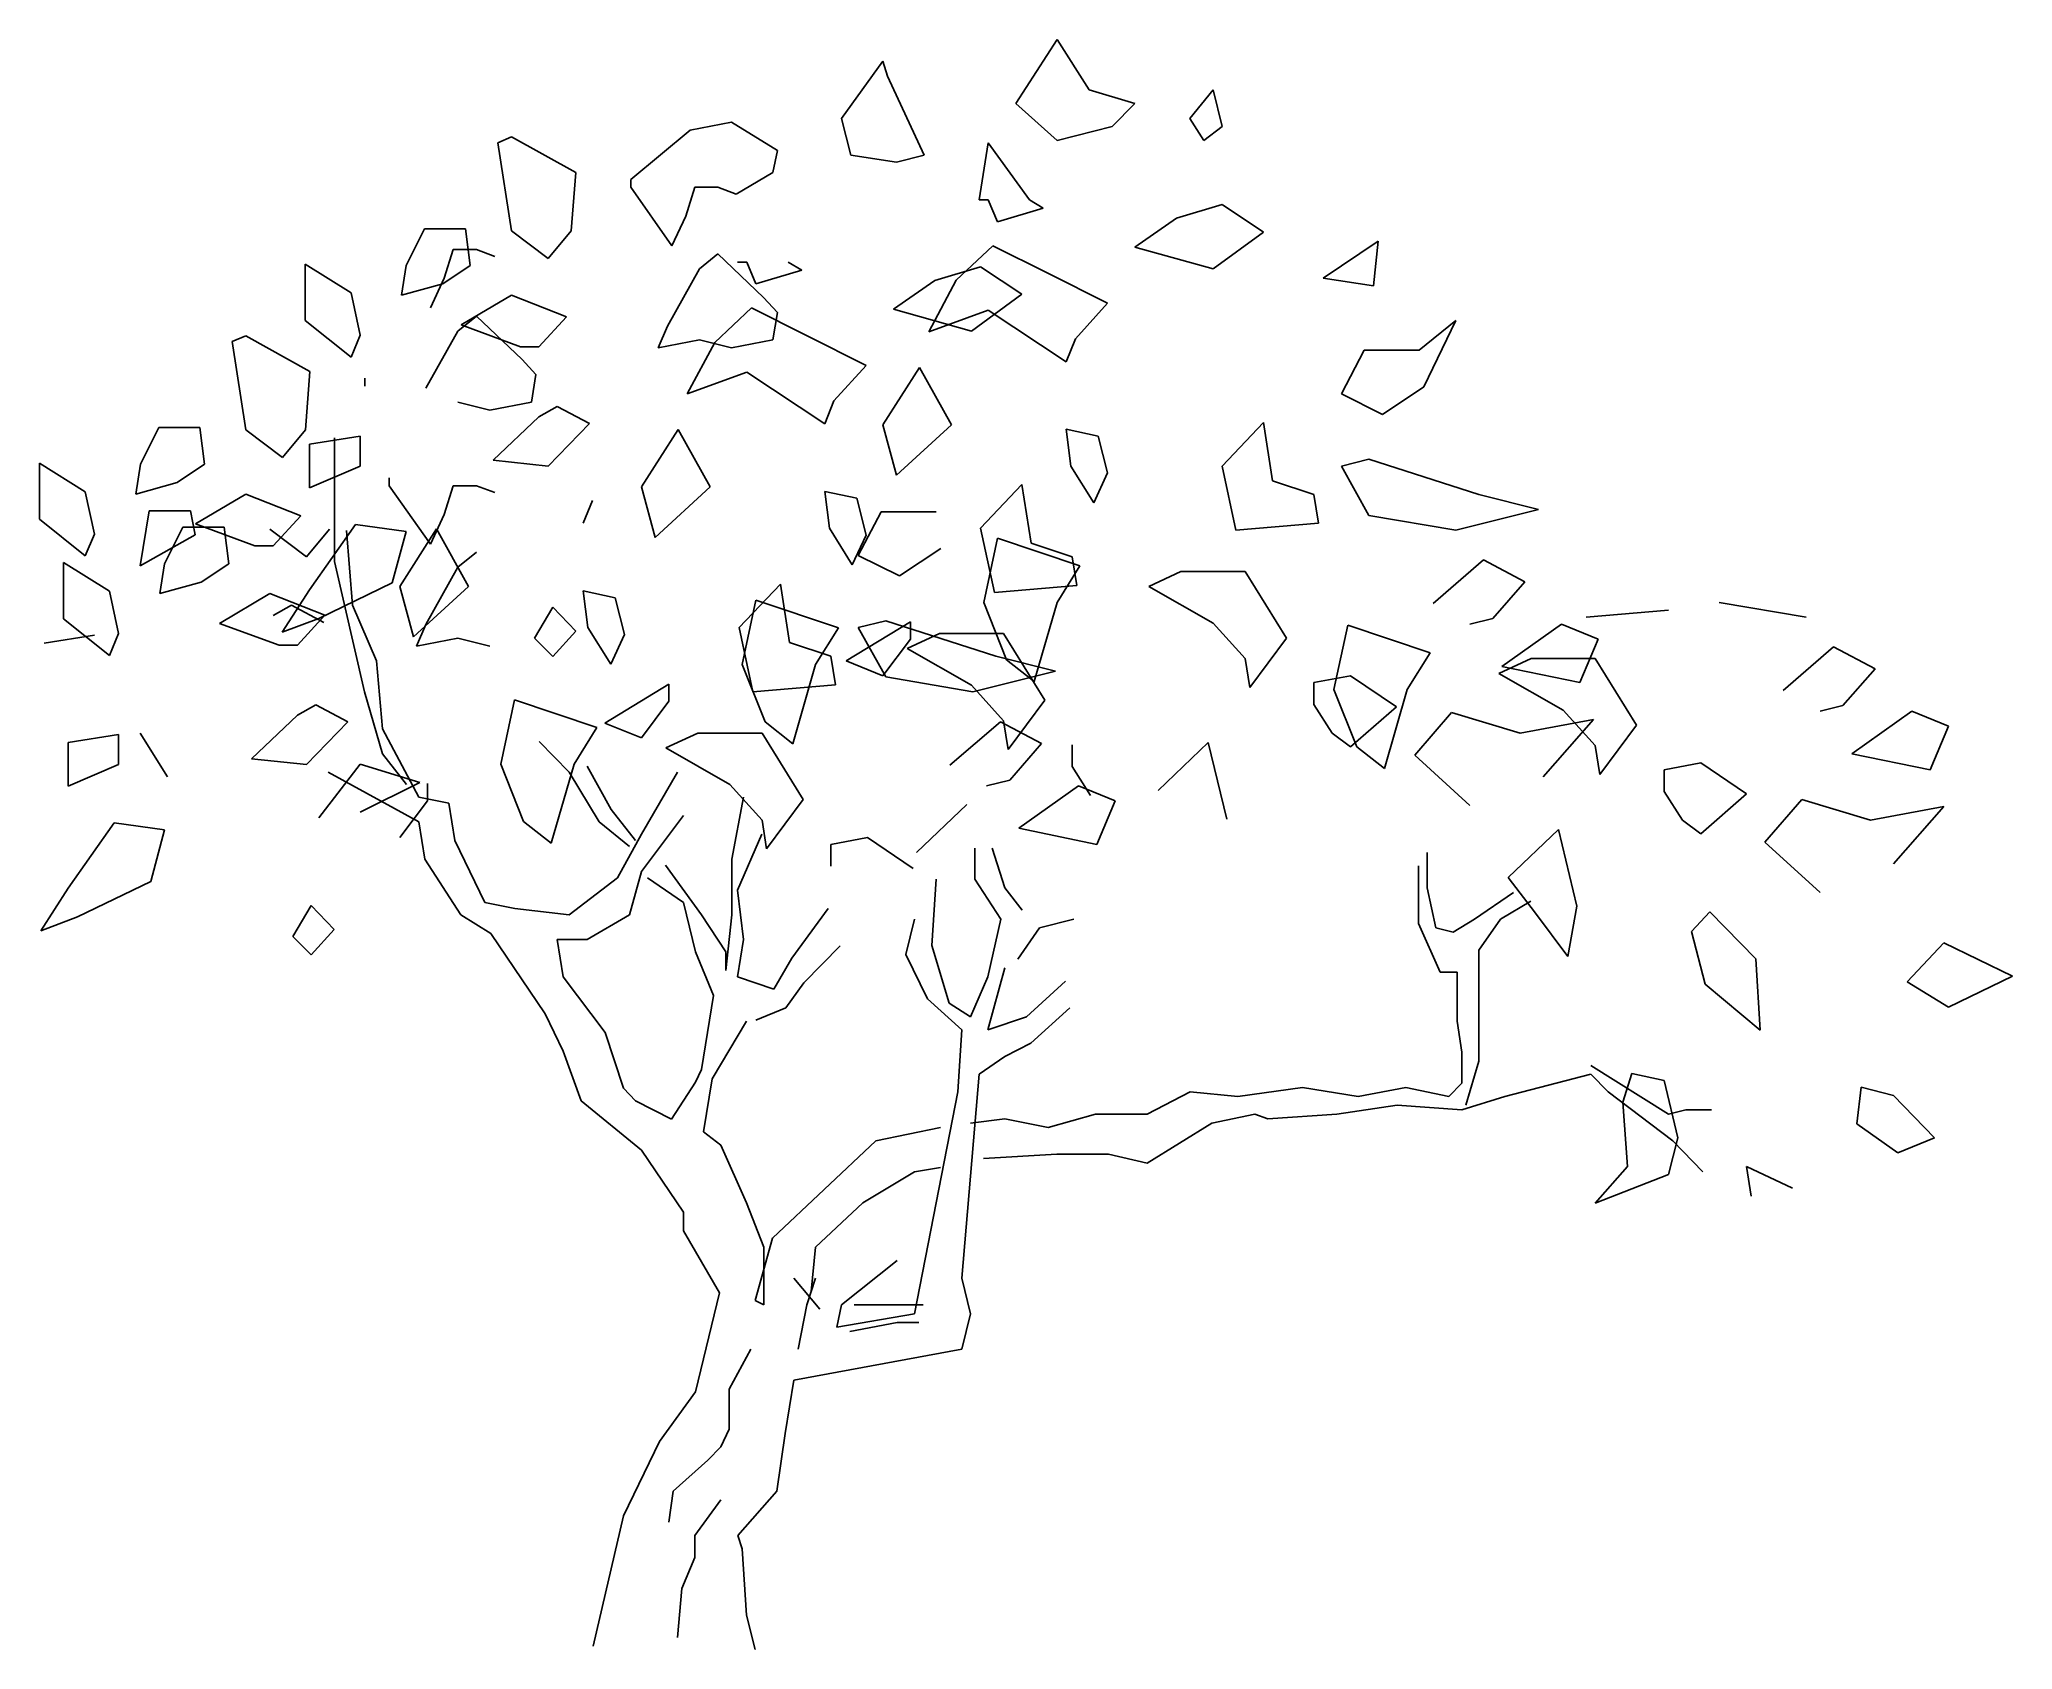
# Model space of a CAD drawing. Header units: millimetres. Extents: x 445.2 to 446.54, y 2596.35 to 2597.45.
import ezdxf

# ---------------------------------------------------------------- set-up
doc = ezdxf.new("R2010")
doc.units = ezdxf.units.MM
doc.header["$LTSCALE"] = 10
doc.layers.add('Vegetais', color=94, linetype='Continuous')

msp = doc.modelspace()

# ---------------------------------------------------------------- linework, layer by layer
at = {"layer": 'Vegetais'}
for p, q in [((445.8894, 2597.4457), (445.8613, 2597.402)), ((445.9113, 2597.4114), (445.8894, 2597.4457)), ((445.7707, 2597.4309), (445.7425, 2597.3918)), ((445.7738, 2597.4207), (445.7707, 2597.4309)), ((445.7988, 2597.3668), (445.7738, 2597.4207)), ((445.9425, 2597.402), (445.9113, 2597.4114)), ((445.9957, 2597.4114), (445.98, 2597.3918)), ((446.0019, 2597.3864), (445.9957, 2597.4114)), ((445.7425, 2597.3918), (445.7488, 2597.3668)), ((445.8613, 2597.402), (445.8894, 2597.377)), ((445.9269, 2597.3864), (445.9425, 2597.402)), ((445.98, 2597.3918), (445.9894, 2597.377)), ((445.5175, 2597.3793), (445.5082, 2597.3754)), ((445.5613, 2597.3551), (445.5175, 2597.3793)), ((445.6394, 2597.384), (445.5988, 2597.3504)), ((445.6675, 2597.3895), (445.6394, 2597.384)), ((445.6988, 2597.37), (445.6675, 2597.3895)), ((445.8894, 2597.377), (445.9269, 2597.3864)), ((445.9894, 2597.377), (446.0019, 2597.3864)), ((445.5082, 2597.3754), (445.5175, 2597.3153)), ((445.6957, 2597.3551), (445.6988, 2597.37)), ((445.7488, 2597.3668), (445.78, 2597.3621)), ((445.78, 2597.3621), (445.7988, 2597.3668)), ((445.8363, 2597.3364), (445.8425, 2597.3754)), ((445.8425, 2597.3754), (445.8707, 2597.3364)), ((445.5582, 2597.3153), (445.5613, 2597.3551)), ((445.6707, 2597.3403), (445.6957, 2597.3551)), ((445.5988, 2597.3504), (445.5988, 2597.345)), ((445.5988, 2597.345), (445.6269, 2597.3051)), ((445.6363, 2597.3254), (445.6425, 2597.345)), ((445.6425, 2597.345), (445.6582, 2597.345)), ((445.6582, 2597.345), (445.6707, 2597.3403)), ((445.6269, 2597.3051), (445.6363, 2597.3254)), ((445.8425, 2597.3364), (445.8363, 2597.3364)), ((445.8488, 2597.3215), (445.8425, 2597.3364)), ((445.88, 2597.3309), (445.8488, 2597.3215)), ((445.8707, 2597.3364), (445.88, 2597.3309)), ((445.9707, 2597.3239), (446.0019, 2597.3332)), ((446.0019, 2597.3332), (446.03, 2597.3145)), ((445.4582, 2597.3168), (445.4457, 2597.2918)), ((445.4863, 2597.3168), (445.4582, 2597.3168)), ((445.4894, 2597.2918), (445.4863, 2597.3168)), ((445.5175, 2597.3153), (445.5425, 2597.2965)), ((445.5425, 2597.2965), (445.5582, 2597.3153)), ((445.9425, 2597.3043), (445.9707, 2597.3239)), ((446.03, 2597.3145), (445.9957, 2597.2895)), ((445.4717, 2597.2831), (445.4779, 2597.3026)), ((445.4779, 2597.3026), (445.4936, 2597.3026)), ((445.4936, 2597.3026), (445.5061, 2597.2979)), ((445.6582, 2597.2996), (445.6457, 2597.2895)), ((445.6894, 2597.27), (445.6582, 2597.2996)), ((445.8457, 2597.3051), (445.8207, 2597.2817)), ((445.8832, 2597.2864), (445.8457, 2597.3051)), ((445.9957, 2597.2895), (445.9425, 2597.3043)), ((446.1082, 2597.3082), (446.0707, 2597.2832)), ((446.1082, 2597.3082), (446.105, 2597.2778)), ((445.3769, 2597.2926), (445.3769, 2597.2543)), ((445.4082, 2597.2731), (445.3769, 2597.2926)), ((445.4457, 2597.2918), (445.4425, 2597.2715)), ((445.4707, 2597.2793), (445.4894, 2597.2918)), ((445.6457, 2597.2895), (445.6238, 2597.2504)), ((445.6779, 2597.294), (445.6717, 2597.294)), ((445.6842, 2597.2792), (445.6779, 2597.294)), ((445.7154, 2597.2886), (445.6842, 2597.2792)), ((445.7061, 2597.294), (445.7154, 2597.2886)), ((445.8061, 2597.2815), (445.8373, 2597.2909)), ((445.8373, 2597.2909), (445.8654, 2597.2721)), ((445.9238, 2597.2661), (445.8832, 2597.2864)), ((445.4144, 2597.2442), (445.4082, 2597.2731)), ((445.4425, 2597.2715), (445.4707, 2597.2793)), ((445.4623, 2597.2628), (445.4717, 2597.2831)), ((445.5175, 2597.2715), (445.4832, 2597.2512)), ((445.555, 2597.2567), (445.5175, 2597.2715)), ((445.7779, 2597.262), (445.8061, 2597.2815)), ((445.8207, 2597.2817), (445.8019, 2597.2465)), ((445.8654, 2597.2721), (445.8311, 2597.2471)), ((446.0707, 2597.2832), (446.105, 2597.2778)), ((445.4936, 2597.2573), (445.4811, 2597.2471)), ((445.5248, 2597.2276), (445.4936, 2597.2573)), ((445.6811, 2597.2628), (445.6561, 2597.2393)), ((445.7186, 2597.244), (445.6811, 2597.2628)), ((445.6988, 2597.2598), (445.6894, 2597.27)), ((445.6957, 2597.2411), (445.6988, 2597.2598)), ((445.8311, 2597.2471), (445.7779, 2597.262)), ((445.8019, 2597.2465), (445.8425, 2597.2614)), ((445.8425, 2597.2614), (445.8957, 2597.2262)), ((445.9019, 2597.2418), (445.9238, 2597.2661)), ((445.3365, 2597.2438), (445.3271, 2597.2399)), ((445.3802, 2597.2196), (445.3365, 2597.2438)), ((445.3769, 2597.2543), (445.4082, 2597.2293)), ((445.4082, 2597.2293), (445.4144, 2597.2442)), ((445.4811, 2597.2471), (445.4592, 2597.2081)), ((445.4832, 2597.2512), (445.5238, 2597.2364)), ((445.5363, 2597.2364), (445.555, 2597.2567)), ((445.6238, 2597.2504), (445.6175, 2597.2356)), ((445.7592, 2597.2237), (445.7186, 2597.244)), ((446.1363, 2597.234), (446.1613, 2597.2543)), ((446.1613, 2597.2543), (446.1394, 2597.209)), ((445.3271, 2597.2399), (445.3365, 2597.1798)), ((445.5238, 2597.2364), (445.5363, 2597.2364)), ((445.6175, 2597.2356), (445.6457, 2597.2411)), ((445.6561, 2597.2393), (445.6373, 2597.2042)), ((445.6457, 2597.2411), (445.6675, 2597.2356)), ((445.6675, 2597.2356), (445.6957, 2597.2411)), ((445.8957, 2597.2262), (445.9019, 2597.2418)), ((446.0832, 2597.2043), (446.0988, 2597.234)), ((446.0988, 2597.234), (446.1363, 2597.234)), ((445.3771, 2597.1798), (445.3802, 2597.2196)), ((445.5342, 2597.2175), (445.5248, 2597.2276)), ((445.5311, 2597.1987), (445.5342, 2597.2175)), ((445.6373, 2597.2042), (445.6779, 2597.219)), ((445.6779, 2597.219), (445.7311, 2597.1839)), ((445.7373, 2597.1995), (445.7592, 2597.2237)), ((445.7957, 2597.2223), (445.7707, 2597.1832)), ((445.8175, 2597.1832), (445.7957, 2597.2223)), ((445.4177, 2597.2149), (445.4177, 2597.2094)), ((446.1113, 2597.1903), (446.0832, 2597.2043)), ((446.1394, 2597.209), (446.1113, 2597.1903)), ((445.4811, 2597.1987), (445.5029, 2597.1932)), ((445.5029, 2597.1932), (445.5311, 2597.1987)), ((445.5488, 2597.1957), (445.5363, 2597.1887)), ((445.5707, 2597.184), (445.5488, 2597.1957)), ((445.7311, 2597.1839), (445.7373, 2597.1995)), ((445.2771, 2597.1813), (445.2646, 2597.1563)), ((445.3052, 2597.1813), (445.2771, 2597.1813)), ((445.3083, 2597.1563), (445.3052, 2597.1813)), ((445.3365, 2597.1798), (445.3615, 2597.161)), ((445.3615, 2597.161), (445.3771, 2597.1798)), ((445.5363, 2597.1887), (445.505, 2597.159)), ((445.5425, 2597.1551), (445.5707, 2597.184)), ((445.6311, 2597.18), (445.6061, 2597.1409)), ((445.6529, 2597.1409), (445.6311, 2597.18)), ((445.7707, 2597.1832), (445.78, 2597.1489)), ((445.78, 2597.1489), (445.8175, 2597.1832)), ((445.9175, 2597.1754), (445.8957, 2597.1801)), ((445.8957, 2597.1801), (445.8988, 2597.1551)), ((446.03, 2597.1848), (446.0019, 2597.1551)), ((446.0363, 2597.145), (446.03, 2597.1848)), ((445.4144, 2597.1754), (445.38, 2597.17)), ((445.38, 2597.17), (445.38, 2597.1403)), ((445.3969, 2597.1364), (445.3969, 2597.1744)), ((445.4144, 2597.1551), (445.4144, 2597.1754)), ((445.9238, 2597.1504), (445.9175, 2597.1754)), ((445.2271, 2597.1376), (445.1958, 2597.1571)), ((445.1958, 2597.1571), (445.1958, 2597.1188)), ((445.2646, 2597.1563), (445.2615, 2597.136)), ((445.2896, 2597.1438), (445.3083, 2597.1563)), ((445.38, 2597.1403), (445.4144, 2597.1551)), ((445.505, 2597.159), (445.5425, 2597.1551)), ((445.8988, 2597.1551), (445.9144, 2597.1301)), ((445.9144, 2597.1301), (445.9238, 2597.1504)), ((446.0019, 2597.1551), (446.0113, 2597.1114)), ((446.0832, 2597.1551), (446.1019, 2597.1598)), ((446.1019, 2597.1215), (446.0832, 2597.1551)), ((446.1019, 2597.1598), (446.1769, 2597.1356)), ((445.2333, 2597.1087), (445.2271, 2597.1376)), ((445.2615, 2597.136), (445.2896, 2597.1438)), ((445.3365, 2597.136), (445.3021, 2597.1157)), ((445.374, 2597.1212), (445.3365, 2597.136)), ((445.3969, 2597.09), (445.3969, 2597.1364)), ((445.4342, 2597.1471), (445.4342, 2597.1417)), ((445.4342, 2597.1417), (445.4623, 2597.1018)), ((445.4717, 2597.1221), (445.4779, 2597.1417)), ((445.4779, 2597.1417), (445.4936, 2597.1417)), ((445.4936, 2597.1417), (445.5061, 2597.137)), ((445.6061, 2597.1409), (445.6154, 2597.1065)), ((445.6154, 2597.1065), (445.6529, 2597.1409)), ((445.7529, 2597.1331), (445.7311, 2597.1378)), ((445.7311, 2597.1378), (445.7342, 2597.1128)), ((445.8654, 2597.1425), (445.8373, 2597.1128)), ((445.8717, 2597.1026), (445.8654, 2597.1425)), ((446.0644, 2597.1356), (446.0363, 2597.145)), ((445.2644, 2597.0871), (445.2707, 2597.1246)), ((445.2707, 2597.1246), (445.2988, 2597.1246)), ((445.2988, 2597.1246), (445.3019, 2597.1082)), ((445.5664, 2597.1161), (445.5727, 2597.1317)), ((445.7592, 2597.1081), (445.7529, 2597.1331)), ((445.7539, 2597.0942), (445.7696, 2597.1239)), ((445.7696, 2597.1239), (445.8071, 2597.1239)), ((446.0675, 2597.1161), (446.0644, 2597.1356)), ((446.2175, 2597.1254), (446.1613, 2597.1114)), ((446.1769, 2597.1356), (446.2175, 2597.1254)), ((445.1958, 2597.1188), (445.2271, 2597.0938)), ((445.2936, 2597.1135), (445.2811, 2597.0885)), ((445.3217, 2597.1135), (445.2936, 2597.1135)), ((445.3021, 2597.1157), (445.3427, 2597.1008)), ((445.3248, 2597.0885), (445.3217, 2597.1135)), ((445.3529, 2597.112), (445.3779, 2597.0932)), ((445.3552, 2597.1008), (445.374, 2597.1212)), ((445.3779, 2597.0932), (445.3936, 2597.112)), ((445.4113, 2597.1153), (445.38, 2597.0707)), ((445.4051, 2597.1111), (445.4092, 2597.0604)), ((445.4457, 2597.1106), (445.4113, 2597.1153)), ((445.4363, 2597.0754), (445.4457, 2597.1106)), ((445.4664, 2597.1122), (445.4414, 2597.0731)), ((445.4623, 2597.1018), (445.4717, 2597.1221)), ((445.4883, 2597.0731), (445.4664, 2597.1122)), ((445.7342, 2597.1128), (445.7498, 2597.0878)), ((445.8373, 2597.1128), (445.8467, 2597.069)), ((446.0113, 2597.1114), (446.0675, 2597.1161)), ((446.1613, 2597.1114), (446.1019, 2597.1215)), ((445.2271, 2597.0938), (445.2333, 2597.1087)), ((445.3019, 2597.1082), (445.2644, 2597.0871)), ((445.3427, 2597.1008), (445.3552, 2597.1008)), ((445.4936, 2597.0964), (445.4811, 2597.0862)), ((445.7498, 2597.0878), (445.7592, 2597.1081)), ((445.8102, 2597.0989), (445.7821, 2597.0802)), ((445.8488, 2597.1059), (445.8394, 2597.0621)), ((445.8488, 2597.1059), (445.905, 2597.0871)), ((445.8998, 2597.0932), (445.8717, 2597.1026)), ((445.2123, 2597.0893), (445.2123, 2597.051)), ((445.2436, 2597.0698), (445.2123, 2597.0893)), ((445.2811, 2597.0885), (445.2779, 2597.0682)), ((445.3061, 2597.076), (445.3248, 2597.0885)), ((445.4174, 2597.0013), (445.3969, 2597.09)), ((445.4811, 2597.0862), (445.4592, 2597.0471)), ((445.7821, 2597.0802), (445.7539, 2597.0942)), ((445.8894, 2597.0621), (445.905, 2597.0871)), ((445.9029, 2597.0737), (445.8998, 2597.0932)), ((445.9738, 2597.0832), (445.9519, 2597.0731)), ((446.0175, 2597.0832), (445.9738, 2597.0832)), ((446.0457, 2597.0379), (446.0175, 2597.0832)), ((446.1457, 2597.0614), (446.18, 2597.0911)), ((446.18, 2597.0911), (446.2082, 2597.0762)), ((445.2498, 2597.0409), (445.2436, 2597.0698)), ((445.2779, 2597.0682), (445.3061, 2597.076)), ((445.38, 2597.0707), (445.3613, 2597.0418)), ((445.3863, 2597.0512), (445.4363, 2597.0754)), ((445.4414, 2597.0731), (445.4508, 2597.0388)), ((445.4508, 2597.0388), (445.4883, 2597.0731)), ((445.5883, 2597.0653), (445.5664, 2597.07)), ((445.5664, 2597.07), (445.5696, 2597.045)), ((445.7008, 2597.0747), (445.6727, 2597.045)), ((445.7071, 2597.0348), (445.7008, 2597.0747)), ((445.8467, 2597.069), (445.9029, 2597.0737)), ((445.9519, 2597.0731), (445.9957, 2597.0481)), ((446.2082, 2597.0762), (446.1863, 2597.0512)), ((445.3529, 2597.0682), (445.3186, 2597.0479)), ((445.3904, 2597.0534), (445.3529, 2597.0682)), ((445.3677, 2597.0602), (445.3552, 2597.0532)), ((445.3896, 2597.0485), (445.3677, 2597.0602)), ((445.4092, 2597.0604), (445.4256, 2597.0224)), ((445.5457, 2597.059), (445.5332, 2597.0379)), ((445.5613, 2597.0426), (445.5457, 2597.059)), ((445.5946, 2597.0403), (445.5883, 2597.0653)), ((445.6842, 2597.0636), (445.6748, 2597.0198)), ((445.6842, 2597.0636), (445.7404, 2597.0448)), ((445.8394, 2597.0621), (445.855, 2597.0231)), ((445.8738, 2597.0082), (445.8894, 2597.0621)), ((446.25, 2597.0521), (446.3062, 2597.0568)), ((446.4, 2597.0521), (446.3406, 2597.0622)), ((445.2123, 2597.051), (445.2436, 2597.026)), ((445.3186, 2597.0479), (445.3592, 2597.0331)), ((445.3613, 2597.0418), (445.3863, 2597.0512)), ((445.3717, 2597.0331), (445.3904, 2597.0534)), ((445.4592, 2597.0471), (445.4529, 2597.0323)), ((445.5457, 2597.0254), (445.5613, 2597.0426)), ((445.5696, 2597.045), (445.5852, 2597.02)), ((445.6727, 2597.045), (445.6821, 2597.0013)), ((445.7248, 2597.0198), (445.7404, 2597.0448)), ((445.7894, 2597.0489), (445.7457, 2597.0223)), ((445.7539, 2597.045), (445.7727, 2597.0497)), ((445.7727, 2597.0114), (445.7539, 2597.045)), ((445.7727, 2597.0497), (445.8477, 2597.0255)), ((445.7894, 2597.0489), (445.7894, 2597.0371)), ((445.9957, 2597.0481), (446.0175, 2597.0239)), ((446.0875, 2597.0466), (446.0781, 2597.0029)), ((446.0875, 2597.0466), (446.1437, 2597.0279)), ((446.1707, 2597.0473), (446.1863, 2597.0512)), ((446.1925, 2597.0184), (446.2332, 2597.0473)), ((446.2332, 2597.0473), (446.2582, 2597.0371)), ((445.2333, 2597.0399), (445.199, 2597.0344)), ((445.2436, 2597.026), (445.2498, 2597.0409)), ((445.3592, 2597.0331), (445.3717, 2597.0331)), ((445.4529, 2597.0323), (445.4811, 2597.0378)), ((445.4811, 2597.0378), (445.5029, 2597.0323)), ((445.5332, 2597.0379), (445.5457, 2597.0254)), ((445.5852, 2597.02), (445.5946, 2597.0403)), ((445.7352, 2597.0255), (445.7071, 2597.0348)), ((445.7707, 2597.0121), (445.7894, 2597.0371)), ((445.8092, 2597.0409), (445.7873, 2597.0307)), ((445.7873, 2597.0307), (445.8311, 2597.0057)), ((445.8529, 2597.0409), (445.8092, 2597.0409)), ((445.8811, 2596.9956), (445.8529, 2597.0409)), ((446.0207, 2597.0043), (446.0457, 2597.0379)), ((446.2582, 2597.0371), (446.2457, 2597.0075)), ((446.3844, 2597.0021), (446.4187, 2597.0318)), ((446.4187, 2597.0318), (446.4469, 2597.0169)), ((445.4256, 2597.0224), (445.4297, 2596.976)), ((445.6748, 2597.0198), (445.6904, 2596.9807)), ((445.7092, 2596.9659), (445.7248, 2597.0198)), ((445.7383, 2597.0059), (445.7352, 2597.0255)), ((445.7457, 2597.0223), (445.7707, 2597.0121)), ((445.8883, 2597.0153), (445.8321, 2597.0013)), ((445.8477, 2597.0255), (445.8883, 2597.0153)), ((445.855, 2597.0231), (445.8738, 2597.0082)), ((446.0175, 2597.0239), (446.0207, 2597.0043)), ((446.1281, 2597.0029), (446.1437, 2597.0279)), ((446.2125, 2597.0239), (446.1906, 2597.0138)), ((446.1925, 2597.0184), (446.2457, 2597.0075)), ((446.2562, 2597.0239), (446.2125, 2597.0239)), ((446.2844, 2596.9786), (446.2562, 2597.0239)), ((446.4469, 2597.0169), (446.425, 2596.9919)), ((445.4297, 2596.9591), (445.4174, 2597.0013)), ((445.6248, 2597.0065), (445.5811, 2596.98)), ((445.6248, 2597.0065), (445.6248, 2596.9948)), ((445.6821, 2597.0013), (445.7383, 2597.0059)), ((445.8321, 2597.0013), (445.7727, 2597.0114)), ((445.8311, 2597.0057), (445.8529, 2596.9815)), ((446.0894, 2597.0121), (446.0644, 2597.0075)), ((446.0644, 2597.0075), (446.0644, 2596.9926)), ((446.0781, 2597.0029), (446.0937, 2596.9638)), ((446.1207, 2596.9911), (446.0894, 2597.0121)), ((446.1125, 2596.9489), (446.1281, 2597.0029)), ((446.1906, 2597.0138), (446.2344, 2596.9888)), ((445.3842, 2596.9924), (445.3717, 2596.9854)), ((445.4061, 2596.9807), (445.3842, 2596.9924)), ((445.5196, 2596.9958), (445.5102, 2596.952)), ((445.5196, 2596.9958), (445.5758, 2596.977)), ((445.6061, 2596.9698), (445.6248, 2596.9948)), ((445.8561, 2596.962), (445.8811, 2596.9956)), ((446.0644, 2596.9926), (446.0769, 2596.9731)), ((446.1207, 2596.9911), (446.0894, 2596.9637)), ((446.2344, 2596.9888), (446.2562, 2596.9646)), ((446.4094, 2596.988), (446.425, 2596.9919)), ((446.4312, 2596.9591), (446.4719, 2596.988)), ((446.4719, 2596.988), (446.4969, 2596.9779)), ((445.3717, 2596.9854), (445.3404, 2596.9557)), ((445.3779, 2596.9518), (445.4061, 2596.9807)), ((445.4297, 2596.976), (445.4543, 2596.9295)), ((445.5602, 2596.952), (445.5758, 2596.977)), ((445.5811, 2596.98), (445.6061, 2596.9698)), ((445.6904, 2596.9807), (445.7092, 2596.9659)), ((445.8164, 2596.9513), (445.8508, 2596.9809)), ((445.8508, 2596.9809), (445.8789, 2596.9661)), ((445.8529, 2596.9815), (445.8561, 2596.962)), ((446.1332, 2596.9582), (446.1582, 2596.9871)), ((446.1582, 2596.9871), (446.205, 2596.9731)), ((446.205, 2596.9731), (446.255, 2596.9825)), ((446.255, 2596.9825), (446.2207, 2596.9434)), ((446.2594, 2596.945), (446.2844, 2596.9786)), ((446.4969, 2596.9779), (446.4844, 2596.9482)), ((445.2498, 2596.9721), (445.2154, 2596.9667)), ((445.2154, 2596.9667), (445.2154, 2596.937)), ((445.2498, 2596.9518), (445.2498, 2596.9721)), ((445.2832, 2596.9434), (445.2644, 2596.9731)), ((445.5569, 2596.9464), (445.5364, 2596.9675)), ((445.6446, 2596.9731), (445.6227, 2596.963)), ((445.6227, 2596.963), (445.6664, 2596.938)), ((445.6883, 2596.9731), (445.6446, 2596.9731)), ((445.7164, 2596.9278), (445.6883, 2596.9731)), ((445.8789, 2596.9661), (445.8571, 2596.9411)), ((445.8998, 2596.9651), (445.8998, 2596.9503)), ((445.9925, 2596.9668), (445.9582, 2596.934)), ((445.9925, 2596.9668), (446.005, 2596.9145)), ((446.0769, 2596.9731), (446.0894, 2596.9637)), ((446.0937, 2596.9638), (446.1125, 2596.9489)), ((446.2562, 2596.9646), (446.2594, 2596.945)), ((445.2154, 2596.937), (445.2498, 2596.9518)), ((445.3404, 2596.9557), (445.3779, 2596.9518)), ((445.4144, 2596.952), (445.3863, 2596.9153)), ((445.455, 2596.9395), (445.4144, 2596.952)), ((445.4461, 2596.938), (445.4297, 2596.9591)), ((445.5102, 2596.952), (445.5258, 2596.913)), ((445.5446, 2596.8981), (445.5602, 2596.952)), ((445.5692, 2596.9506), (445.5856, 2596.9211)), ((445.8998, 2596.9503), (445.9123, 2596.9307)), ((446.1707, 2596.9239), (446.1332, 2596.9582)), ((446.3281, 2596.9529), (446.3031, 2596.9482)), ((446.3031, 2596.9482), (446.3031, 2596.9333)), ((446.3594, 2596.9318), (446.3281, 2596.9529)), ((446.4312, 2596.9591), (446.4844, 2596.9482)), ((445.4543, 2596.9126), (445.3927, 2596.9464)), ((445.4144, 2596.9192), (445.455, 2596.9395)), ((445.5774, 2596.9126), (445.5569, 2596.9464)), ((445.6061, 2596.9042), (445.6307, 2596.9464)), ((445.6664, 2596.938), (445.6883, 2596.9138)), ((445.8414, 2596.9372), (445.8571, 2596.9411)), ((445.8633, 2596.9083), (445.9039, 2596.9372)), ((445.9039, 2596.9372), (445.9289, 2596.927)), ((445.5856, 2596.9211), (445.602, 2596.9)), ((445.6677, 2596.8873), (445.6758, 2596.9295)), ((445.6914, 2596.8942), (445.7164, 2596.9278)), ((445.8279, 2596.9245), (445.7936, 2596.8917)), ((445.9289, 2596.927), (445.9164, 2596.8973)), ((446.3031, 2596.9333), (446.3156, 2596.9138)), ((446.3594, 2596.9318), (446.3281, 2596.9044)), ((446.3719, 2596.8989), (446.3969, 2596.9279)), ((446.3969, 2596.9279), (446.4437, 2596.9138)), ((446.4437, 2596.9138), (446.4937, 2596.9232)), ((446.4937, 2596.9232), (446.4594, 2596.8841)), ((445.2467, 2596.912), (445.2154, 2596.8674)), ((445.2811, 2596.9073), (445.2467, 2596.912)), ((445.2717, 2596.8721), (445.2811, 2596.9073)), ((445.5258, 2596.913), (445.5446, 2596.8981)), ((445.5979, 2596.8958), (445.5774, 2596.9126)), ((445.6348, 2596.9169), (445.6061, 2596.8789)), ((445.6883, 2596.9138), (445.6914, 2596.8942)), ((445.8633, 2596.9083), (445.9164, 2596.8973)), ((446.2312, 2596.9075), (446.1969, 2596.8747)), ((446.2312, 2596.9075), (446.2437, 2596.8552)), ((446.3156, 2596.9138), (446.3281, 2596.9044)), ((445.5897, 2596.8746), (445.6061, 2596.9042)), ((445.7602, 2596.902), (445.7352, 2596.8973)), ((445.7352, 2596.8973), (445.7352, 2596.8825)), ((445.7914, 2596.8809), (445.7602, 2596.902)), ((445.8334, 2596.8736), (445.8334, 2596.8948)), ((446.4094, 2596.8646), (446.3719, 2596.8989)), ((446.1417, 2596.8676), (446.1417, 2596.8918)), ((445.2154, 2596.8674), (445.1967, 2596.8385)), ((445.2217, 2596.8479), (445.2717, 2596.8721)), ((446.1969, 2596.8747), (446.2156, 2596.8505)), ((445.3811, 2596.8557), (445.3686, 2596.8346)), ((445.3967, 2596.8393), (445.3811, 2596.8557)), ((445.4994, 2596.8578), (445.5199, 2596.8535)), ((446.2375, 2596.8208), (446.2437, 2596.8552)), ((445.1967, 2596.8385), (445.2217, 2596.8479)), ((446.2156, 2596.8505), (446.2375, 2596.8208)), ((446.3344, 2596.8513), (446.3219, 2596.838)), ((446.3656, 2596.8193), (446.3344, 2596.8513)), ((445.3686, 2596.8346), (445.3811, 2596.8221)), ((445.3811, 2596.8221), (445.3967, 2596.8393)), ((446.3219, 2596.838), (446.3312, 2596.8021)), ((446.4937, 2596.8302), (446.4687, 2596.8036)), ((446.5406, 2596.8075), (446.4937, 2596.8302)), ((446.3687, 2596.7708), (446.3656, 2596.8193)), ((446.3312, 2596.8021), (446.3687, 2596.7708)), ((446.4687, 2596.8036), (446.4969, 2596.7864)), ((446.4969, 2596.7864), (446.5406, 2596.8075)), ((446.2533, 2596.7467), (446.3061, 2596.7135)), ((446.2533, 2596.7407), (446.265, 2596.7286)), ((446.2812, 2596.7411), (446.275, 2596.7216)), ((446.3031, 2596.7364), (446.2812, 2596.7411)), ((446.3125, 2596.6974), (446.3031, 2596.7364)), ((446.265, 2596.7286), (446.3091, 2596.6953)), ((446.275, 2596.7216), (446.2781, 2596.6779)), ((446.4375, 2596.7318), (446.4344, 2596.7068)), ((446.4594, 2596.7263), (446.4375, 2596.7318)), ((446.4875, 2596.6974), (446.4594, 2596.7263)), ((446.3061, 2596.7135), (446.3179, 2596.7165)), ((446.3179, 2596.7165), (446.3267, 2596.7165)), ((446.3267, 2596.7165), (446.3355, 2596.7165)), ((446.4344, 2596.7068), (446.4625, 2596.6872)), ((446.3062, 2596.6724), (446.3125, 2596.6974)), ((446.3091, 2596.6953), (446.3296, 2596.6742)), ((446.4625, 2596.6872), (446.4875, 2596.6974)), ((446.2781, 2596.6779), (446.2562, 2596.6529)), ((446.2562, 2596.6529), (446.3062, 2596.6724)), ((446.3594, 2596.6779), (446.3625, 2596.6575)), ((446.3906, 2596.663), (446.3594, 2596.6779))]:
    msp.add_line(p, q, dxfattribs=at)
at = {"layer": 'Vegetais', "color": 34}
for p, q in [((445.4602, 2596.9388), (445.4602, 2596.927)), ((445.4414, 2596.902), (445.4602, 2596.927)), ((445.4543, 2596.9295), (445.4748, 2596.9253)), ((445.4748, 2596.9253), (445.4789, 2596.9)), ((445.4584, 2596.8873), (445.4543, 2596.9126)), ((445.4789, 2596.9), (445.4994, 2596.8578)), ((445.6882, 2596.9042), (445.6717, 2596.8662)), ((445.8451, 2596.8948), (445.8539, 2596.8676)), ((445.483, 2596.8493), (445.4584, 2596.8873)), ((445.6225, 2596.8831), (445.6471, 2596.8493)), ((445.6677, 2596.8493), (445.6677, 2596.8873)), ((446.1358, 2596.8827), (446.1358, 2596.8434)), ((445.5569, 2596.8493), (445.5897, 2596.8746)), ((445.6061, 2596.8789), (445.5979, 2596.8493)), ((445.6348, 2596.8578), (445.6102, 2596.8746)), ((445.807, 2596.8736), (445.804, 2596.8283)), ((445.851, 2596.8464), (445.8334, 2596.8736)), ((445.8539, 2596.8676), (445.8657, 2596.8525)), ((446.1476, 2596.8404), (446.1417, 2596.8676)), ((445.5199, 2596.8535), (445.5569, 2596.8493)), ((445.643, 2596.824), (445.6348, 2596.8578)), ((445.6717, 2596.8662), (445.6758, 2596.8324)), ((445.7087, 2596.8198), (445.7333, 2596.8535)), ((446.2004, 2596.8646), (446.174, 2596.8464)), ((446.1916, 2596.8464), (446.2122, 2596.8585)), ((445.5035, 2596.8366), (445.483, 2596.8493)), ((445.5979, 2596.8493), (445.5692, 2596.8324)), ((445.6471, 2596.8493), (445.6636, 2596.824)), ((445.6636, 2596.8113), (445.6677, 2596.8493)), ((445.7864, 2596.8223), (445.7923, 2596.8464)), ((445.8422, 2596.8071), (445.851, 2596.8464)), ((445.8627, 2596.8192), (445.8774, 2596.8404)), ((445.8774, 2596.8404), (445.9009, 2596.8464)), ((446.1358, 2596.8434), (446.1505, 2596.8102)), ((446.1593, 2596.8374), (446.1476, 2596.8404)), ((446.174, 2596.8464), (446.1593, 2596.8374)), ((446.1769, 2596.8253), (446.1916, 2596.8464)), ((445.5405, 2596.7818), (445.5035, 2596.8366)), ((445.5487, 2596.8324), (445.5528, 2596.8071)), ((445.5692, 2596.8324), (445.5487, 2596.8324)), ((445.6758, 2596.8324), (445.6717, 2596.8071)), ((445.7415, 2596.8282), (445.7169, 2596.8029)), ((445.804, 2596.8283), (445.8158, 2596.789)), ((445.6553, 2596.7944), (445.643, 2596.824)), ((445.6636, 2596.824), (445.6636, 2596.8113)), ((445.6964, 2596.7986), (445.7087, 2596.8198)), ((445.8011, 2596.792), (445.7864, 2596.8223)), ((445.8539, 2596.8132), (445.8422, 2596.7709)), ((446.1769, 2596.7981), (446.1769, 2596.8253)), ((445.5528, 2596.8071), (445.5815, 2596.7691)), ((445.6717, 2596.8071), (445.6964, 2596.7986)), ((445.7169, 2596.8029), (445.7046, 2596.786)), ((445.8305, 2596.7799), (445.8422, 2596.8071)), ((445.8686, 2596.7799), (445.8951, 2596.8041)), ((446.1505, 2596.8102), (446.1622, 2596.8102)), ((446.1622, 2596.8102), (446.1622, 2596.7769)), ((445.6471, 2596.7438), (445.6553, 2596.7944)), ((445.8246, 2596.7709), (445.8011, 2596.792)), ((445.8158, 2596.789), (445.8305, 2596.7799)), ((446.1769, 2596.7497), (446.1769, 2596.7981)), ((445.5528, 2596.7564), (445.5405, 2596.7818)), ((445.6778, 2596.7769), (445.6543, 2596.7376)), ((445.7046, 2596.786), (445.6841, 2596.7775)), ((445.8422, 2596.7709), (445.8686, 2596.7799)), ((445.898, 2596.786), (445.8716, 2596.7618)), ((446.1622, 2596.7769), (446.1652, 2596.7558)), ((445.5815, 2596.7691), (445.5938, 2596.7311)), ((445.8217, 2596.7286), (445.8246, 2596.7709)), ((445.8422, 2596.7709), (445.8422, 2596.7709)), ((445.8716, 2596.7618), (445.8539, 2596.7528)), ((445.5651, 2596.7226), (445.5528, 2596.7564)), ((445.8539, 2596.7528), (445.8363, 2596.7407)), ((446.1652, 2596.7558), (446.1652, 2596.7346)), ((446.1681, 2596.7195), (446.1769, 2596.7497)), ((445.6266, 2596.71), (445.643, 2596.7353)), ((445.643, 2596.7353), (445.6471, 2596.7438)), ((445.6543, 2596.7376), (445.6484, 2596.7014)), ((445.8363, 2596.7407), (445.8246, 2596.6017)), ((446.1652, 2596.7346), (446.1564, 2596.7256)), ((446.1946, 2596.7256), (446.2533, 2596.7407)), ((445.6061, 2596.6889), (445.5651, 2596.7226)), ((445.5938, 2596.7311), (445.602, 2596.7226)), ((445.602, 2596.7226), (445.6266, 2596.71)), ((445.7923, 2596.5775), (445.8217, 2596.7286)), ((445.9802, 2596.7286), (445.9508, 2596.7135)), ((446.0125, 2596.7256), (445.9802, 2596.7286)), ((446.0566, 2596.7316), (446.0125, 2596.7256)), ((446.0947, 2596.7256), (446.0566, 2596.7316)), ((446.08, 2596.7135), (446.1212, 2596.7195)), ((446.127, 2596.7316), (446.0947, 2596.7256)), ((446.1212, 2596.7195), (446.1652, 2596.7165)), ((446.1564, 2596.7256), (446.127, 2596.7316)), ((446.1652, 2596.7165), (446.1946, 2596.7256)), ((445.8539, 2596.7104), (445.8305, 2596.7074)), ((445.8833, 2596.7044), (445.8539, 2596.7104)), ((445.9156, 2596.7135), (445.8833, 2596.7044)), ((445.9508, 2596.7135), (445.9156, 2596.7135)), ((445.9508, 2596.6802), (445.9949, 2596.7074)), ((445.9949, 2596.7074), (446.0242, 2596.7135)), ((446.0242, 2596.7135), (446.0331, 2596.7104)), ((446.0331, 2596.7104), (446.08, 2596.7135)), ((445.6484, 2596.7014), (445.6602, 2596.6923)), ((445.6602, 2596.6923), (445.6778, 2596.653)), ((445.6954, 2596.6289), (445.7659, 2596.6953)), ((445.7659, 2596.6953), (445.8099, 2596.7044)), ((445.6348, 2596.6466), (445.6061, 2596.6889)), ((445.8393, 2596.6833), (445.8892, 2596.6863)), ((445.8892, 2596.6863), (445.9244, 2596.6863)), ((445.9244, 2596.6863), (445.9508, 2596.6802)), ((445.7571, 2596.653), (445.7923, 2596.6742)), ((445.7923, 2596.6742), (445.8099, 2596.6772)), ((445.6778, 2596.653), (445.6895, 2596.6228)), ((445.7247, 2596.6228), (445.7571, 2596.653)), ((445.6348, 2596.634), (445.6348, 2596.6466)), ((445.6594, 2596.5918), (445.6348, 2596.634)), ((445.6837, 2596.5866), (445.6954, 2596.6289)), ((445.6895, 2596.6228), (445.6895, 2596.5835)), ((445.7218, 2596.5926), (445.7247, 2596.6228)), ((445.7805, 2596.6138), (445.7424, 2596.5835)), ((445.7277, 2596.5805), (445.7101, 2596.6017)), ((445.7189, 2596.5835), (445.7247, 2596.6017)), ((445.8246, 2596.6017), (445.8305, 2596.5775)), ((445.643, 2596.5242), (445.6594, 2596.5918)), ((445.6895, 2596.5835), (445.6837, 2596.5866)), ((445.713, 2596.5533), (445.7189, 2596.5835)), ((445.7424, 2596.5835), (445.7394, 2596.5684)), ((445.7394, 2596.5684), (445.7923, 2596.5775)), ((445.7482, 2596.5654), (445.7805, 2596.5715)), ((445.7512, 2596.5835), (445.7776, 2596.5835)), ((445.7776, 2596.5835), (445.7982, 2596.5835)), ((445.7805, 2596.5715), (445.7952, 2596.5715)), ((445.8305, 2596.5775), (445.8246, 2596.5533)), ((445.6807, 2596.5533), (445.666, 2596.5261)), ((445.8246, 2596.5533), (445.7101, 2596.5322)), ((445.7101, 2596.5322), (445.7042, 2596.4959)), ((445.6184, 2596.4904), (445.643, 2596.5242)), ((445.666, 2596.5261), (445.666, 2596.4989)), ((445.5938, 2596.4398), (445.6184, 2596.4904)), ((445.666, 2596.4989), (445.6602, 2596.4868)), ((445.7042, 2596.4959), (445.6983, 2596.4566)), ((445.6513, 2596.4778), (445.6278, 2596.4566)), ((445.6602, 2596.4868), (445.6513, 2596.4778)), ((445.6278, 2596.4566), (445.6249, 2596.4355)), ((445.6602, 2596.4506), (445.6425, 2596.4264)), ((445.6983, 2596.4566), (445.6719, 2596.4264)), ((445.5733, 2596.3511), (445.5938, 2596.4398)), ((445.6425, 2596.4264), (445.6425, 2596.4113)), ((445.6719, 2596.4264), (445.6748, 2596.4173)), ((445.6425, 2596.4113), (445.6337, 2596.3902)), ((445.6748, 2596.4173), (445.6778, 2596.372)), ((445.6337, 2596.3902), (445.6308, 2596.3569)), ((445.6778, 2596.372), (445.6837, 2596.3487))]:
    msp.add_line(p, q, dxfattribs=at)

doc.saveas('drawing.dxf')
